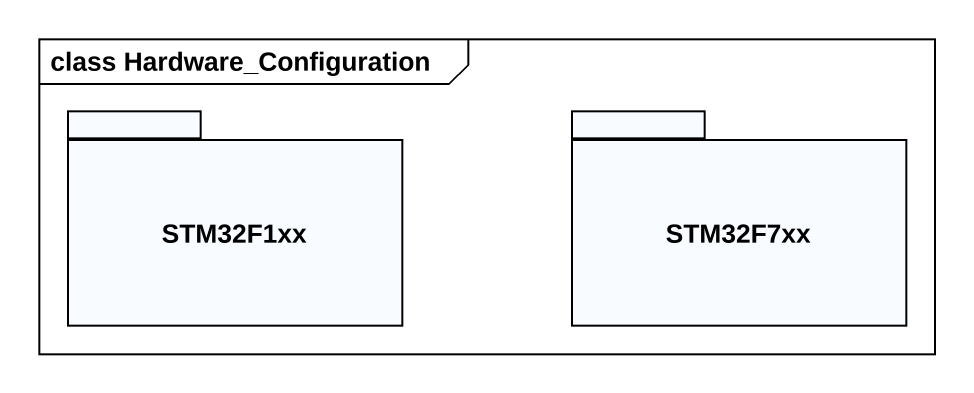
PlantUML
@startuml
mainframe class Hardware_Configuration
package STM32F1xx {
}
package STM32F7xx {
}
@enduml
